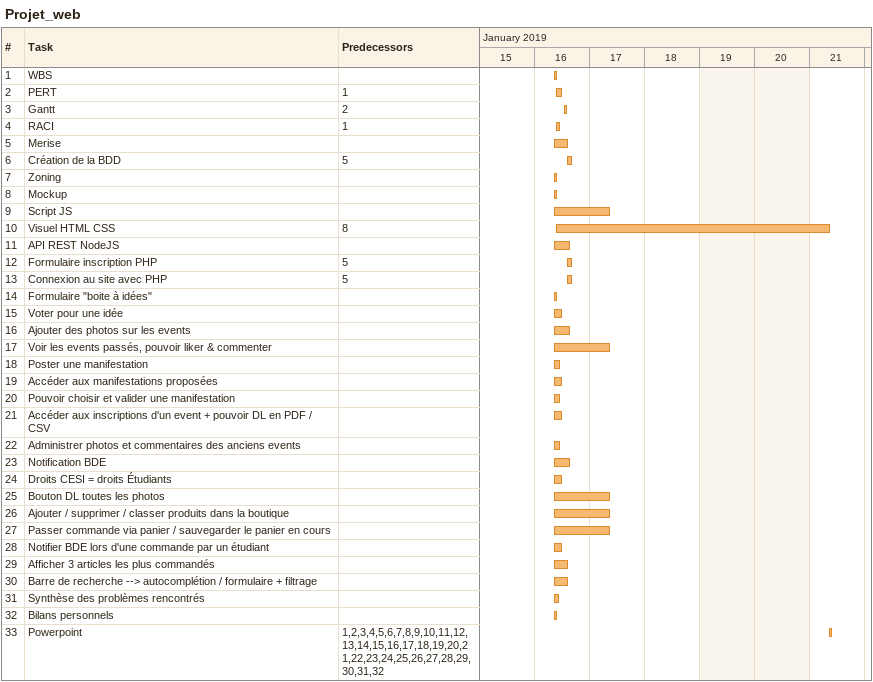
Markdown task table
Projet_web

| ID | Task | Start | Finish | Predecessors |
|---|---|---|---|---|
| 1 | WBS | 2019-01-16 | 2019-01-16 |  |
| 2 | PERT | 2019-01-16 | 2019-01-16 | 1 |
| 3 | Gantt | 2019-01-16 | 2019-01-16 | 2 |
| 4 | RACI | 2019-01-16 | 2019-01-16 | 1 |
| 5 | Merise | 2019-01-16 | 2019-01-16 |  |
| 6 | Création de la BDD | 2019-01-16 | 2019-01-16 | 5 |
| 7 | Zoning | 2019-01-16 | 2019-01-16 |  |
| 8 | Mockup | 2019-01-16 | 2019-01-16 |  |
| 9 | Script JS | 2019-01-16 | 2019-01-17 |  |
| 10 | Visuel HTML CSS | 2019-01-16 | 2019-01-21 | 8 |
| 11 | API REST NodeJS | 2019-01-16 | 2019-01-16 |  |
| 12 | Formulaire inscription PHP | 2019-01-16 | 2019-01-16 | 5 |
| 13 | Connexion au site avec PHP | 2019-01-16 | 2019-01-16 | 5 |
| 14 | Formulaire "boite à idées" | 2019-01-16 | 2019-01-16 |  |
| 15 | Voter pour une idée | 2019-01-16 | 2019-01-16 |  |
| 16 | Ajouter des photos sur les events | 2019-01-16 | 2019-01-16 |  |
| 17 | Voir les events passés, pouvoir liker & commenter | 2019-01-16 | 2019-01-17 |  |
| 18 | Poster une manifestation | 2019-01-16 | 2019-01-16 |  |
| 19 | Accéder aux manifestations proposées | 2019-01-16 | 2019-01-16 |  |
| 20 | Pouvoir choisir et valider une manifestation | 2019-01-16 | 2019-01-16 |  |
| 21 | Accéder aux inscriptions d'un event + pouvoir DL en PDF / CSV | 2019-01-16 | 2019-01-16 |  |
| 22 | Administrer photos et commentaires des anciens events | 2019-01-16 | 2019-01-16 |  |
| 23 | Notification BDE | 2019-01-16 | 2019-01-16 |  |
| 24 | Droits CESI = droits Étudiants | 2019-01-16 | 2019-01-16 |  |
| 25 | Bouton DL toutes les photos | 2019-01-16 | 2019-01-17 |  |
| 26 | Ajouter / supprimer / classer produits dans la boutique | 2019-01-16 | 2019-01-17 |  |
| 27 | Passer commande via panier / sauvegarder le panier en cours | 2019-01-16 | 2019-01-17 |  |
| 28 | Notifier BDE lors d'une commande par un étudiant | 2019-01-16 | 2019-01-16 |  |
| 29 | Afficher 3 articles les plus commandés | 2019-01-16 | 2019-01-16 |  |
| 30 | Barre de recherche --> autocomplétion / formulaire + filtrage | 2019-01-16 | 2019-01-16 |  |
| 31 | Synthèse des problèmes rencontrés | 2019-01-16 | 2019-01-16 |  |
| 32 | Bilans personnels | 2019-01-16 | 2019-01-16 |  |
| 33 | Powerpoint | 2019-01-21 | 2019-01-21 | 1, 2, 3, 4, 5, 6, 7, 8, 9, 10, 11, 12, 13, 14, 15, 16, 17, 18, 19, 20, 21, 22, 23, 24, 25, 26, 27, 28, 29, 30, 31, 32 |
